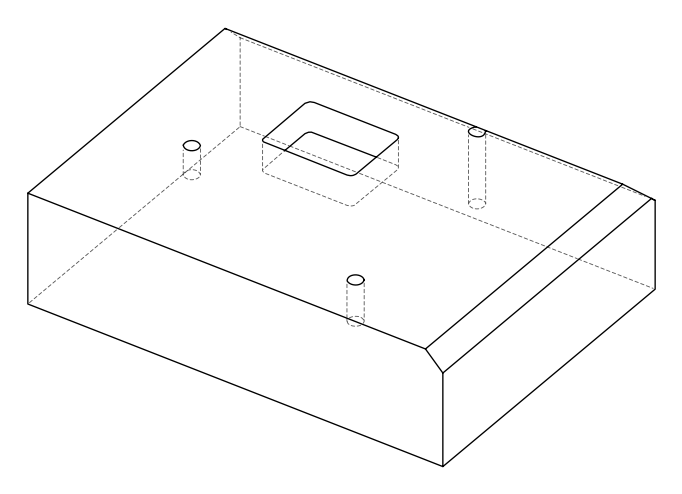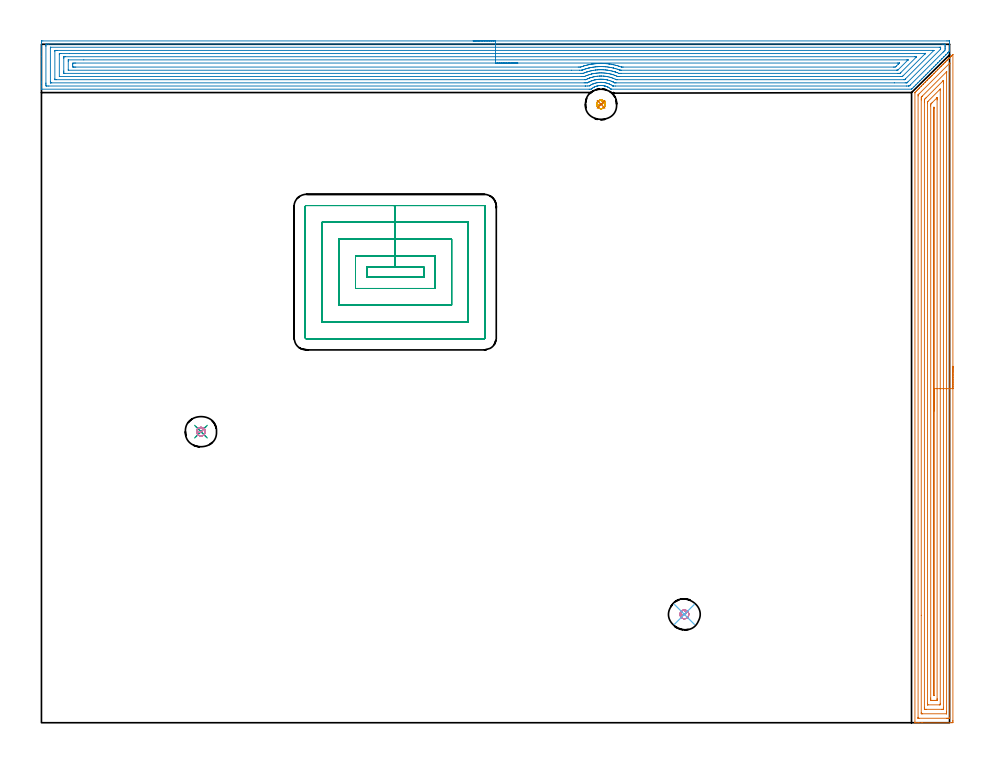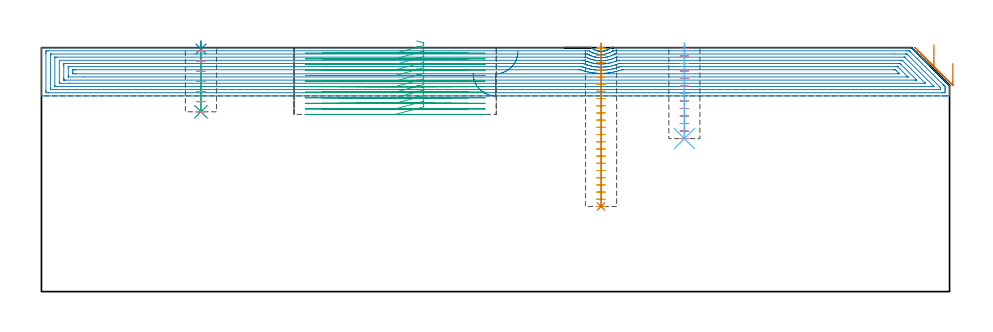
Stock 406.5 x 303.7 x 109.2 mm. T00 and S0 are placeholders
(PLAN: 10 operations, 5 tool changes, 67.9 min)
(1 AREA_MILL | FG_CHAMFER_SURFACE | UGT0205_001 | 16.45 min | 43722 mm3)
(2 AREA_MILL_1 | FG_CHAMFER_SURFACE_1 | UGT0205_001 | 25.97 min | 92686 mm3)
(3 MILL_RECTANGULAR_POCKET | POCKET_RECTANGULAR_STRAIGHT | NXT0201_010 | Follow Part, ap 2.5, ae 75% | 21.43 min | 187633 mm3)
(4 MILL_BLIND_HOLE_FROM_SOLID_MATERIAL | STEP1POCKET | NXT0201_010 | Spiral | 1.03 min | 6170 mm3)
(5 MILL_BLIND_HOLE_FROM_SOLID_MATERIAL_1 | STEP1POCKET_1 | NXT0201_010 | Spiral | 1.81 min | 10754 mm3)
(6 BORE_BLIND_HOLE | STEP1POCKET | UGT0332_073 | 0.17 min | 0 mm3)
(7 BORE_BLIND_HOLE_1 | STEP1POCKET_1 | UGT0332_073 | 0.29 min | 0 mm3)
(8 SPOT_DRILL | STEP1POCKET_2 | NXT0321_9005460120000 | 0.03 min | 18 mm3)
(9 DRILL_BLIND_HOLE_INTO_CENTER | STEP1POCKET_2 | NXT0301_128 | 0.12 min | 3100 mm3)
(10 MILL_ROUGH_BLIND_HOLE_CONTOUR | STEP1POCKET_2 | NXT0201_010 | Spiral | 0.56 min | 1240 mm3)
(TOOL UGT0205_001 | Chamfer Mill 20 x 3 x 45 deg. | D20 FL50 Z2)
(TOOL NXT0201_010 | ENDMILL 10mm [2P460-1000-NA 1630] | D10 FL30 Z6)
(TOOL UGT0332_073 | 13.8 mm Rough Boring Bar | D13.8)
(TOOL NXT0321_9005460120000 | NC Spot Drill, 142deg, 12mm, Carbide, Uncoated | D12 PA142 FL30 Z2)
(TOOL NXT0301_128 | Carbide Drill 12mm [861.1-1200-036A1-GP GC34] | D12 PA150 FL37.4 Z2)
(OP 1 AREA_MILL)
G17 G21 G94 G90
T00 M6
G54
G17 G0 G90 X408. Y159.55 S1061 M3
G43 Z119.2 H0
Z102.2
G94 G1 Y159.512 Z101.328 F250.
Y159.398 Z100.463
Y159.209 Z99.612
Y158.947 Z98.78
Y158.613 Z97.974
Y158.21 Z97.2
Y157.742 Z96.464
Y157.21 Z95.772
Y156.621 Z95.129
Y155.978 Z94.54
Y155.286 Z94.008
Y154.55 Z93.54
Y153.776 Z93.137
Y152.97 Z92.803
Y152.138 Z92.541
Y151.287 Z92.352
Y150.422 Z92.238
Y149.55 Z92.2
Y1.001
X407.999 Y0.633 Z92.201
X407.995 Y0.112 Z92.203
X407.992 Y0.009 Z92.206
X407.478 Y0. Z92.719
X394.181 Z106.014
X392.776 Z107.42
X392.408 Z107.787
X391.433 Z108.767
X391.032 Z109.159
X390.998 Z109.193
Y0.002
X391. Y0.185 Z109.2
Y281.921
X391.003 Y282.095 Z109.189
X391.039 Y282.141 Z109.156
X391.522 Y282.622 Z108.678
X391.965 Y283.067 Z108.231
X392.408 Y283.509 Z107.791
X392.851 Y283.953 Z107.345
X393.057 Y284.157 Z107.142
X393.12 Y284.22 Z107.08
X393.738 Y284.84 Z106.458
X393.951 Y285.051 Z106.248
X393.983 Y285.083 Z106.217
X394.624 Y285.726 Z105.572
X394.846 Y285.946 Z105.354
X395.511 Y286.613 Z104.685
X395.71 Y286.81 Z104.49
X395.74 Y286.84 Z104.46
X396.397 Y287.499 Z103.799
X396.574 Y287.674 Z103.626
X396.635 Y287.735 Z103.565
X397.284 Y288.385 Z102.913
X397.437 Y288.537 Z102.762
X397.529 Y288.629 Z102.671
X397.727 Y288.828 Z102.471
X397.826 Y288.927 Z102.372
X398.17 Y289.272 Z102.027
X398.301 Y289.401 Z101.899
X398.423 Y289.523 Z101.776
X398.614 Y289.715 Z101.584
X398.72 Y289.822 Z101.477
X399.318 Y290.418 Z100.882
X399.499 Y290.6 Z100.699
X399.614 Y290.716 Z100.583
X400.212 Y291.312 Z99.988
X400.386 Y291.488 Z99.811
X401.106 Y292.207 Z99.093
X401.273 Y292.374 Z98.924
X402.001 Y293.101 Z98.199
X402.159 Y293.261 Z98.037
X402.619 Y293.719 Z97.581
X402.895 Y293.995 Z97.304
X403.046 Y294.148 Z97.151
X403.482 Y294.582 Z96.718
X403.789 Y294.89 Z96.41
X403.932 Y295.034 Z96.264
X404.346 Y295.446 Z95.854
X404.386 Y295.486 Z95.814
X404.683 Y295.784 Z95.515
X404.819 Y295.921 Z95.377
X405.209 Y296.309 Z94.991
X405.318 Y296.418 Z94.882
X405.578 Y296.679 Z94.621
X405.705 Y296.807 Z94.491
X406.073 Y297.173 Z94.127
X406.228 Y297.329 Z93.971
X406.472 Y297.573 Z93.726
X406.592 Y297.694 Z93.604
X406.936 Y298.037 Z93.263
X407.139 Y298.239 Z93.061
X407.366 Y298.467 Z92.832
X407.478 Y298.58 Z92.718
X407.922 Y299.022 Z92.278
X407.966 Y299.064 Z92.233
X407.994 Y299.083 Z92.204
X408. Y299.064 Z92.2
Y149.55
X406.586 Z93.614
X406.585 Y2.199 Z93.615
X406.584 Y2.088 Z93.616
X406.582 Y2.034 Z93.618
X406.58 Y2.014 Z93.62
X406.54 Y2.01 Z93.66
X406.121 Y2.002 Z94.079
X405.705 Y2.001 Z94.495
X405.237 Y2. Z94.963
X392.825 Y2.001 Z107.375
X392.555 Y2.006 Z107.645
X392.433 Y2.01 Z107.767
X392.421 Y2.016 Z107.779
X392.419 Y2.036 Z107.781
X392.416 Y2.09 Z107.784
X392.415 Y2.198 Z107.785
X392.414 Y2.415 Z107.786
Y280.573
X392.421 Y281.022 Z107.779
X392.43 Y281.068 Z107.77
X392.46 Y281.103 Z107.74
X392.518 Y281.166 Z107.682
X392.615 Y281.265 Z107.585
X392.823 Y281.474 Z107.377
X406.523 Y295.173 Z93.677
X406.56 Y295.208 Z93.64
X406.576 Y295.22 Z93.624
X406.579 Z93.621
X406.581 Y295.208 Z93.619
X406.584 Y295.105 Z93.616
X406.586 Y294.896 Z93.614
Y149.55
X405.172 Z95.028
X405.171 Y4.749 Z95.029
X405.169 Y4.21 Z95.031
X405.166 Y4.033 Z95.034
X405.165 Y4.017 Z95.035
X405.151 Y4.01 Z95.049
X405.097 Y4.005 Z95.103
X405.026 Y4.001 Z95.174
X394.389 Y4. Z105.811
X394.181 Y4.002 Z106.019
X393.973 Y4.006 Z106.227
X393.84 Y4.01 Z106.36
X393.835 Y4.092 Z106.365
X393.832 Y4.21 Z106.368
X393.829 Y4.565 Z106.371
X393.828 Y48.084 Z106.372
X393.829 Y278.791 Z106.371
X393.83 Y279.145 Z106.37
X393.836 Y279.685 Z106.364
X393.84 Y280.029 Z106.36
X394.181 Y280.38 Z106.019
X394.28 Y280.48 Z105.92
X405.111 Y291.312 Z95.089
X405.134 Y291.333 Z95.066
X405.154 Y291.349 Z95.046
X405.164 Y291.353 Z95.036
X405.166 Y291.352 Z95.034
X405.17 Y291.332 Z95.03
X405.171 Y291.312 Z95.029
X405.172 Y149.55 Z95.028
X403.757 Z96.443
Y6.893
X403.756 Y6.177 Z96.444
X403.753 Y6.074 Z96.447
X403.751 Y6.019 Z96.449
X403.709 Y6.01 Z96.491
X403.489 Y6.005 Z96.711
X403.046 Y6. Z97.154
X395.954 Z104.246
X395.511 Y6.005 Z104.689
X395.291 Y6.01 Z104.909
X395.249 Y6.017 Z104.951
X395.246 Y6.055 Z104.954
X395.245 Y6.118 Z104.955
X395.243 Y6.717 Z104.957
Y6.893
Y277.896
X395.244 Y278.613 Z104.956
X395.246 Y278.791 Z104.954
X395.25 Y278.965 Z104.95
X395.35 Y279.09 Z104.85
X395.502 Y279.247 Z104.698
X395.934 Y279.685 Z104.266
X403.513 Y287.264 Z96.687
X403.587 Y287.337 Z96.613
X403.673 Y287.418 Z96.527
X403.742 Y287.482 Z96.458
X403.75 Y287.384 Z96.45
X403.756 Y287.018 Z96.444
X403.757 Y286.84 Z96.443
Y286.253
Y149.55
X402.343 Z97.857
Y8.682
X402.341 Y8.499 Z97.859
X402.336 Y8.312 Z97.864
X402.322 Y8.01 Z97.878
X402.159 Y8.005 Z98.041
X401.948 Y8.001 Z98.252
X396.841 Y8. Z103.359
X396.744 Y8.002 Z103.456
X396.685 Y8.006 Z103.515
X396.672 Y8.009 Z103.528
X396.664 Y8.024 Z103.536
X396.661 Y8.126 Z103.539
X396.658 Y8.497 Z103.542
X396.657 Y8.682 Z103.543
Y277.187
X396.662 Y277.896 Z103.538
X396.664 Y277.939 Z103.536
X396.682 Y277.972 Z103.518
X396.721 Y278.017 Z103.479
X396.841 Y278.141 Z103.359
X402.159 Y283.461 Z98.041
X402.259 Y283.557 Z97.941
X402.325 Y283.617 Z97.875
X402.337 Y283.626 Z97.863
X402.339 Y283.615 Z97.861
X402.342 Y283.571 Z97.858
X402.343 Y283.448 Z97.857
Y283.263
Y149.55
X400.929 Z99.271
Y10.818
X400.928 Y10.471 Z99.272
X400.925 Y10.198 Z99.275
X400.922 Y10.062 Z99.278
X400.914 Y10.01 Z99.286
X400.849 Y10.005 Z99.351
X400.386 Y10.001 Z99.814
X399.967 Y10. Z100.233
X399.08 Z101.12
X398.614 Y10.001 Z101.586
X398.19 Y10.004 Z102.01
X398.087 Y10.01 Z102.113
X398.078 Y10.117 Z102.122
X398.075 Y10.471 Z102.125
X398.072 Y11.018 Z102.128
X398.071 Y276.107 Z102.129
X398.073 Y276.653 Z102.127
X398.076 Y276.828 Z102.124
X398.078 Y276.91 Z102.122
X398.158 Y277.002 Z102.042
X398.384 Y277.234 Z101.816
X398.614 Y277.466 Z101.586
X398.828 Y277.68 Z101.372
X400.834 Y279.685 Z99.366
X400.865 Y279.712 Z99.335
X400.878 Y279.719 Z99.322
X400.922 Y279.735 Z99.278
X400.924 Y279.685 Z99.276
X400.927 Y279.422 Z99.273
X400.929 Y279.138 Z99.271
Y278.791
Y149.55
X399.515 Z100.685
X399.514 Y12.246 Z100.686
X399.5 Y12.118 Z100.7
X399.486 Y12.26 Z100.714
X399.485 Y12.275 Z100.715
X399.486 Y275.228 Z100.714
X399.5 Y275.578 Z100.7
X399.514 Y275.213 Z100.686
X399.515 Y275.198 Z100.685
Y149.55
Y148.678 Z100.723
Y147.814 Z100.837
Y146.962 Z101.026
Y146.13 Z101.288
Y145.324 Z101.622
Y144.55 Z102.025
Y143.814 Z102.494
Y143.122 Z103.025
Y142.479 Z103.614
Y141.89 Z104.257
Y141.359 Z104.949
Y140.89 Z105.685
Y140.487 Z106.459
Y140.153 Z107.265
Y139.891 Z108.097
Y139.702 Z108.949
Y139.588 Z109.814
Y139.55 Z110.685
G0 Z119.2
M5
M2
(OP 2 AREA_MILL_1)
G17 G21 G94 G90
T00 M6
G54
G17 G0 G90 X193.25 Y305.2 S1061 M3
G43 Z119.2 H0
Z97.6
G94 G1 X193.288 Z96.729 F250.
X193.402 Z95.864
X193.591 Z95.012
X193.853 Z94.18
X194.187 Z93.374
X194.59 Z92.6
X195.058 Z91.864
X195.59 Z91.172
X196.179 Z90.529
X196.822 Z89.94
X197.514 Z89.409
X198.25 Z88.94
X199.024 Z88.537
X199.83 Z88.203
X200.662 Z87.941
X201.514 Z87.752
X202.378 Z87.638
X203.25 Z87.6
X405.322
X405.891 Y305.198 Z87.602
X406.453 Y305.193 Z87.604
X406.492 Y305.191 Z87.605
X406.5 Y304.632 Z88.163
Y304.349 Z88.446
Y303.742 Z89.052
Y303.177 Z89.62
Y302.853 Z89.943
Y302.287 Z90.509
Y301.963 Z90.832
Y301.032 Z91.767
X406.498 Y300.628 Z92.171
X406.497 Y300.606 Z92.193
X406.486 Y300.588 Z92.211
X406.4 Y300.5 Z92.299
X406.189 Y300.287 Z92.51
X406.085 Y300.183 Z92.614
X405.891 Y299.991 Z92.809
X405.772 Y299.872 Z92.928
X405.64 Y299.739 Z93.059
X405.594 Y299.693 Z93.105
X404.891 Y298.991 Z93.809
X404.75 Y298.849 Z93.948
X404.701 Y298.8 Z93.998
X404.01 Y298.11 Z94.69
X403.86 Y297.959 Z94.838
X403.808 Y297.907 Z94.891
X403.129 Y297.229 Z95.571
X402.971 Y297.069 Z95.728
X402.916 Y297.014 Z95.783
X402.25 Y296.35 Z96.45
X402.081 Y296.179 Z96.617
X402.023 Y296.122 Z96.676
X401.366 Y295.466 Z97.334
X401.191 Y295.29 Z97.507
X401.13 Y295.229 Z97.569
X400.485 Y294.585 Z98.215
X400.302 Y294.4 Z98.397
X399.604 Y293.704 Z99.096
X399.412 Y293.51 Z99.286
X398.723 Y292.823 Z99.977
X398.522 Y292.62 Z100.176
X397.842 Y291.942 Z100.858
X397.632 Y291.731 Z101.066
X396.964 Y291.064 Z101.736
X396.743 Y290.841 Z101.955
X396.08 Y290.18 Z102.62
X395.853 Y289.951 Z102.845
X395.199 Y289.299 Z103.501
X394.963 Y289.061 Z103.735
X394.318 Y288.418 Z104.382
X394.073 Y288.172 Z104.624
X393.437 Y287.537 Z105.263
X393.394 Y287.493 Z105.306
X393.184 Y287.282 Z105.514
X392.556 Y286.656 Z106.144
X392.501 Y286.6 Z106.199
X392.294 Y286.392 Z106.404
X391.675 Y285.775 Z107.025
X391.608 Y285.708 Z107.091
X391.404 Y285.502 Z107.294
X390.794 Y284.894 Z107.906
X390.715 Y284.815 Z107.984
X390.514 Y284.613 Z108.183
X389.913 Y284.013 Z108.787
X389.823 Y283.922 Z108.877
X389.543 Y283.646 Z109.15
X389.495 Y283.604 Z109.189
X389.376 Y283.6 Z109.2
X255.026
X255.001 Y283.607 Z109.192
X254.98 Y283.614 Z109.184
X254.843 Y283.719 Z109.081
X254.663 Y283.859 Z108.94
X254.221 Y284.157 Z108.642
X253.768 Y284.429 Z108.37
X253.665 Y284.485 Z108.315
X253.639 Y284.496 Z108.304
X253.273 Y284.663 Z108.134
X253.241 Y284.675 Z108.121
X252.874 Y284.824 Z107.975
X252.429 Y284.965 Z107.83
X252.348 Y284.986 Z107.809
X252.181 Y285.029 Z107.769
X252.072 Y285.058 Z107.741
X251.994 Y285.077 Z107.721
X251.98 Y285.08 Z107.717
X251.902 Y285.093 Z107.7
X251.534 Y285.163 Z107.635
X251.365 Y285.184 Z107.615
X251.125 Y285.212 Z107.583
X251.086 Y285.217 Z107.579
X250.695 Y285.243 Z107.556
X250.679
X250.563 Z107.551
X250.456 Y285.244
X250.416 Y285.245 Z107.552
X250.249 Y285.237 Z107.556
X250.192 Y285.235 Z107.558
X249.887 Y285.209 Z107.585
X249.744 Y285.197 Z107.597
X249.67 Y285.186 Z107.607
X249.298 Y285.136 Z107.662
X248.849 Y285.041 Z107.755
X248.777 Y285.019 Z107.774
X248.609 Y284.974 Z107.823
X248.404 Y284.916 Z107.88
X247.954 Y284.754 Z108.042
X247.51 Y284.568 Z108.229
X247.438 Y284.533 Z108.264
X247.336 Y284.483 Z108.314
X246.972 Y284.277 Z108.521
X246.615 Y284.055 Z108.744
X246.205 Y283.758 Z109.04
X246.099 Y283.676 Z109.122
X246.006 Y283.606 Z109.192
X245.206 Y283.6 Z109.2
X0.162
X0.01 Y283.603 Z109.188
X0.008 Y283.643 Z109.149
X0. Y284.013 Z108.786
Y284.41 Z108.39
Y285.058 Z107.738
Y286.271 Z106.526
Y286.837 Z105.957
Y298.262 Z94.535
Y304.349 Z88.448
X0.002 Y304.632 Z88.165
X0.008 Y305.192 Z87.606
X0.046 Y305.193 Z87.604
X0.609 Y305.2 Z87.6
X203.25
Y303.786 Z89.014
X403.213
X404.065 Y303.783 Z89.017
X404.106 Y303.78 Z89.02
X404.49 Y303.742 Z89.058
X404.497 Y303.352 Z89.448
X404.499 Y302.853 Z89.947
X404.5 Y302.46 Z90.34
X404.499 Y301.963 Z90.837
X404.498 Y301.572 Z91.228
X404.49 Y301.073 Z91.727
X404.309 Y300.871 Z91.929
X404.106 Y300.658 Z92.142
X403.869 Y300.419 Z92.381
X403.634 Y300.183 Z92.617
X388.93 Y285.481 Z107.319
X388.716 Y285.271 Z107.529
X388.496 Y285.058 Z107.743
X388.076 Y285.019 Z107.781
X388.037 Y285.017 Z107.783
X387.188 Y285.014 Z107.786
X256.855
X255.961 Y285.015 Z107.785
X255.919 Y285.017 Z107.783
X255.878 Y285.021 Z107.779
X255.834 Y285.034 Z107.766
X255.789 Y285.058 Z107.743
X255.026 Y285.52 Z107.28
X254.702 Y285.686 Z107.114
X254.137 Y285.944 Z106.856
X254.128 Y285.947 Z106.853
X253.241 Y286.253 Z106.547
X252.824 Y286.363 Z106.437
X252.348 Y286.468 Z106.332
X251.722 Y286.571 Z106.229
X251.579 Y286.59 Z106.21
X251.455 Y286.602 Z106.198
X250.75 Y286.65 Z106.15
X250.563 Y286.653 Z106.147
X250.208 Y286.648 Z106.152
X249.879 Y286.629 Z106.171
X249.67 Y286.611 Z106.189
X249.074 Y286.542 Z106.258
X248.935 Y286.522 Z106.278
X248.777 Y286.495 Z106.305
X248.323 Y286.4 Z106.4
X247.885 Y286.286 Z106.514
X247.62 Y286.211 Z106.589
X246.992 Y285.994 Z106.806
X246.958 Y285.981 Z106.819
X246.876 Y285.947 Z106.853
X246.338 Y285.709 Z107.091
X246.242 Y285.663 Z107.137
X246.099 Y285.588 Z107.212
X245.76 Y285.395 Z107.405
X245.205 Y285.059 Z107.741
X245.202 Y285.058 Z107.743
X244.314 Y285.021 Z107.779
X243.464 Y285.015 Z107.785
X243.421 Y285.014 Z107.786
X3.287
X2.435 Y285.017 Z107.783
X2.394 Y285.02 Z107.78
X2.01 Y285.058 Z107.743
X2.003 Y285.447 Z107.353
X2.001 Y285.947 Z106.853
X2. Y286.34 Z106.46
X2.001 Y302.853 Z89.947
X2.002 Y303.243 Z89.557
X2.01 Y303.742 Z89.058
X2.356 Y303.781 Z89.019
X2.394 Y303.782 Z89.018
X3.243 Y303.786 Z89.014
X203.25
Y302.371 Z90.429
X401.911
X402.32 Y302.369 Z90.431
X402.456 Y302.366 Z90.434
X402.476 Y302.365 Z90.435
X402.49 Y302.354 Z90.446
X402.495 Y302.261 Z90.539
X402.498 Y302.142 Z90.658
X402.499 Y301.963 Z90.837
Y301.785 Z91.015
X402.492 Y301.605 Z91.195
X402.486 Y301.497 Z91.303
X402.444 Y301.451 Z91.349
X402.32 Y301.321 Z91.479
X387.837 Y286.837 Z105.963
X387.487 Y286.496 Z106.304
X387.437 Y286.448 Z106.352
X387.349 Y286.435 Z106.365
X387.145 Y286.433 Z106.367
X386.661 Y286.429 Z106.371
X381.767 Y286.428 Z106.372
X257.221 Y286.429 Z106.371
X256.812 Y286.431 Z106.369
X256.691 Y286.433 Z106.367
X256.634 Y286.435 Z106.365
X256.559 Y286.469 Z106.331
X256.304 Y286.608 Z106.192
X255.959 Y286.797 Z106.003
X255.919 Y286.817 Z105.983
X255.878 Y286.837 Z105.963
X255.026 Y287.203 Z105.597
X254.45 Y287.411 Z105.389
X254.133 Y287.518 Z105.282
X253.383 Y287.727 Z105.073
X253.241 Y287.759 Z105.041
X253.199 Y287.768 Z105.032
X252.723 Y287.858 Z104.942
X252.348 Y287.921 Z104.879
X252.118 Y287.956 Z104.844
X251.76 Y287.999 Z104.801
X251.455 Y288.023 Z104.777
X251.137 Y288.044 Z104.756
X250.563 Y288.067 Z104.733
X250.225 Y288.063 Z104.737
X249.67 Y288.035 Z104.765
X249.385 Y288.011 Z104.789
X248.777 Y287.939 Z104.861
X248.59 Y287.914 Z104.886
X248.262 Y287.861 Z104.939
X247.885 Y287.789 Z105.011
X247.833 Y287.778 Z105.022
X247.607 Y287.727 Z105.073
X247.124 Y287.596 Z105.205
X246.992 Y287.557 Z105.243
X246.449 Y287.378 Z105.422
X246.099 Y287.254 Z105.546
X245.802 Y287.133 Z105.667
X245.207 Y286.88 Z105.92
X245.177 Y286.866 Z105.934
X245.118 Y286.837 Z105.963
X244.596 Y286.556 Z106.244
X244.484 Y286.496 Z106.304
X244.407 Y286.455 Z106.345
X244.314 Y286.439 Z106.361
X243.827 Y286.432 Z106.368
X243.421 Y286.43 Z106.37
X242.938 Y286.429 Z106.371
X4.589
X4.18 Y286.431 Z106.369
X4.044 Y286.433 Z106.367
X4.024 Y286.435 Z106.365
X4.01 Y286.446 Z106.354
X4.005 Y286.539 Z106.261
X4.002 Y286.658 Z106.142
X4. Y286.837 Z105.963
Y287.016 Z105.784
X4.001 Y302.141 Z90.659
X4.008 Y302.321 Z90.479
X4.01 Y302.365 Z90.435
X4.027 Y302.367 Z90.433
X4.077 Y302.369 Z90.431
X4.18 Y302.371 Z90.429
X203.25
Y300.957 Z91.843
X398.866
X399.384 Y300.955 Z91.845
X399.473 Y300.952 Z91.848
X399.489 Y300.95 Z91.85
X399.487 Y300.946 Z91.854
X399.463 Y300.916 Z91.884
X399.378 Y300.828 Z91.972
X386.71 Y288.16 Z104.64
X386.556 Y288.008 Z104.792
X386.43 Y287.887 Z104.913
X386.392 Y287.852 Z104.948
X386.348 Y287.849 Z104.951
X386.252 Y287.845 Z104.955
X386.135 Y287.843 Z104.957
X257.704
X257.587 Y287.844 Z104.956
X257.394 Y287.848 Z104.952
X257.348 Y287.85 Z104.95
X257.289 Y287.869 Z104.931
X256.812 Y288.085 Z104.715
X256.163 Y288.374 Z104.426
X255.919 Y288.469 Z104.331
X255.516 Y288.617 Z104.183
X255.026 Y288.783 Z104.017
X254.784 Y288.858 Z103.942
X254.133 Y289.032 Z103.768
X253.595 Y289.153 Z103.647
X253.241 Y289.224 Z103.576
X252.512 Y289.343 Z103.457
X252.348 Y289.364 Z103.436
X251.946 Y289.408 Z103.392
X251.517 Y289.444 Z103.356
X251.455 Y289.448 Z103.352
X250.582 Y289.487 Z103.313
X250.563
X250.129 Y289.475 Z103.325
X249.716 Y289.461 Z103.339
X249.67 Y289.458 Z103.342
X248.895 Y289.389 Z103.411
X248.777 Y289.376 Z103.424
X248.105 Y289.286 Z103.514
X247.885 Y289.251 Z103.549
X247.353 Y289.147 Z103.653
X246.992 Y289.066 Z103.734
X246.633 Y288.974 Z103.826
X246.099 Y288.823 Z103.977
X245.942 Y288.774 Z104.026
X245.462 Y288.617 Z104.183
X245.274 Y288.549 Z104.251
X245.207 Y288.523 Z104.277
X244.642 Y288.289 Z104.511
X244.314 Y288.146 Z104.654
X244.025 Y288.015 Z104.785
X243.78 Y287.899 Z104.901
X243.702 Y287.863 Z104.937
X243.661 Y287.85 Z104.95
X243.615 Y287.848 Z104.952
X243.421 Y287.844 Z104.956
X243.305 Y287.843 Z104.957
X6.741
X6.062 Y287.846 Z104.954
X6.024 Y287.848 Z104.952
X6.01 Y287.851 Z104.949
X6.008 Y287.871 Z104.929
X6.003 Y287.972 Z104.828
X6.001 Y288.175 Z104.625
Y300.611 Z92.189
X6.004 Y300.824 Z91.976
X6.008 Y300.931 Z91.869
X6.011 Y300.951 Z91.849
X6.031 Y300.953 Z91.847
X6.083 Y300.955 Z91.845
X6.858 Y300.957 Z91.843
X6.974
X203.25
Y299.543 Z93.257
X395.429
X395.596 Y299.541 Z93.259
X395.623 Y299.54 Z93.26
X395.626 Y299.538 Z93.262
X395.625 Y299.533 Z93.267
X395.573 Y299.474 Z93.326
X395.503 Y299.402 Z93.398
X395.396 Y299.294 Z93.506
X385.607 Y289.506 Z103.294
X385.482 Y289.384 Z103.416
X385.359 Y289.264 Z103.536
X384.715 Y289.259 Z103.541
X384.467 Y289.258 Z103.542
X258.846
X258.597 Y289.259 Z103.541
X257.947 Y289.264 Z103.536
X257.704 Y289.367 Z103.433
X257.375 Y289.506 Z103.294
X256.812 Y289.734 Z103.066
X256.45 Y289.867 Z102.933
X255.919 Y290.049 Z102.751
X255.144 Y290.279 Z102.521
X255.026 Y290.31 Z102.49
X254.693 Y290.396 Z102.404
X254.133 Y290.518 Z102.282
X253.98 Y290.549 Z102.251
X253.241 Y290.674 Z102.126
X252.908 Y290.728 Z102.072
X252.348 Y290.794 Z102.006
X251.911 Y290.832 Z101.968
X251.455 Y290.86 Z101.94
X250.968 Y290.882 Z101.918
X250.563 Y290.896 Z101.904
X250.068 Y290.889 Z101.911
X249.67 Y290.871 Z101.929
X249.225 Y290.839 Z101.961
X248.777 Y290.801 Z101.999
X248.409 Y290.763 Z102.037
X247.885 Y290.695 Z102.105
X247.621 Y290.659 Z102.141
X246.992 Y290.546 Z102.254
X246.866 Y290.521 Z102.279
X246.286 Y290.396 Z102.404
X246.137 Y290.358 Z102.442
X246.099 Y290.348 Z102.452
X245.443 Y290.16 Z102.64
X245.207 Y290.089 Z102.711
X244.769 Y289.943 Z102.857
X244.314 Y289.785 Z103.015
X244.112 Y289.707 Z103.093
X243.608 Y289.506 Z103.294
X243.084 Y289.285 Z103.515
X243.017 Y289.264 Z103.536
X242.939 Y289.261 Z103.539
X242.777 Y289.258 Z103.542
X242.528 Y289.257 Z103.543
X241.886
X8.
Y299.044 Z93.756
X8.003 Y299.294 Z93.506
X8.006 Y299.454 Z93.346
X8.01 Y299.528 Z93.272
X8.143 Y299.536 Z93.264
X8.395 Y299.54 Z93.26
X8.643 Y299.542 Z93.258
X12.563 Y299.543 Z93.257
X203.25
Y298.129 Z94.671
X390.992
X391.364 Y298.127 Z94.673
X391.608 Y298.124 Z94.676
X391.731 Y298.122 Z94.678
X391.674 Y298.031 Z94.769
X391.659 Y298.011 Z94.789
X391.608 Y297.956 Z94.844
X384.702 Y291.051 Z101.749
X384.467 Y290.818 Z101.982
X384.322 Y290.681 Z102.119
X384.184 Y290.678 Z102.122
X383.574 Y290.673 Z102.127
X383.298 Y290.671 Z102.129
X259.49
X259.213 Y290.672 Z102.128
X258.597 Y290.677 Z102.123
X258.531 Y290.678 Z102.122
X257.704 Y291. Z101.8
X256.914 Y291.286 Z101.514
X256.812 Y291.321 Z101.479
X256.759 Y291.339 Z101.461
X255.919 Y291.577 Z101.223
X255.52 Y291.683 Z101.117
X255.026 Y291.799 Z101.001
X254.375 Y291.935 Z100.865
X254.133 Y291.979 Z100.821
X253.296 Y292.12 Z100.68
X253.241 Y292.128 Z100.672
X252.851 Y292.176 Z100.624
X252.348 Y292.225 Z100.575
X252.294 Y292.229 Z100.571
X251.455 Y292.281 Z100.519
X251.344 Y292.286 Z100.514
X250.563 Y292.31 Z100.49
X250.428
X249.67 Y292.29 Z100.51
X249.56 Y292.285 Z100.515
X248.777 Y292.231 Z100.569
X248.726 Y292.227 Z100.573
X248.183 Y292.176 Z100.624
X247.917 Y292.143 Z100.657
X247.885 Y292.139 Z100.661
X247.137 Y292.031 Z100.769
X246.992 Y292.007 Z100.793
X246.384 Y291.892 Z100.908
X246.099 Y291.831 Z100.969
X245.653 Y291.731 Z101.069
X245.207 Y291.614 Z101.186
X244.948 Y291.543 Z101.257
X244.314 Y291.36 Z101.44
X244.257 Y291.342 Z101.458
X244.086 Y291.286 Z101.514
X243.594 Y291.114 Z101.686
X243.421 Y291.051 Z101.749
X242.948 Y290.868 Z101.932
X242.528 Y290.705 Z102.095
X242.457 Y290.678 Z102.122
X242.39 Y290.676 Z102.124
X242.251 Y290.673 Z102.127
X241.636 Y290.671 Z102.129
X241.36
X10.428 Y290.672 Z102.128
X10.151 Y290.673 Z102.127
X10.056 Y290.676 Z102.124
X10.016 Y290.678 Z102.122
X10.01 Y290.699 Z102.101
X10.003 Y290.82 Z101.98
X10.001 Y291.286 Z101.514
X10. Y291.713 Z101.087
X10.001 Y297.514 Z95.286
X10.003 Y297.938 Z94.862
X10.01 Y298.083 Z94.717
X10.014 Y298.122 Z94.678
X10.044 Y298.124 Z94.676
X10.12 Y298.126 Z94.674
X10.428 Y298.128 Z94.672
X10.704 Y298.129 Z94.671
X203.25
Y296.715 Z96.085
X387.416 Y296.714 Z96.086
X387.779 Y296.711 Z96.089
X387.881 Y296.708 Z96.092
X387.901 Y296.705 Z96.095
Y296.704 Z96.096
X387.874 Y296.674 Z96.126
X387.827 Y296.624 Z96.176
X383.475 Y292.274 Z100.526
X383.373 Y292.176 Z100.624
X383.296 Y292.105 Z100.695
X383.043 Y292.092 Z100.708
X382.862 Y292.087 Z100.713
X382.771 Y292.086 Z100.714
X259.49 Y292.085 Z100.715
X259.399 Y292.086 Z100.714
X259.218 Y292.089 Z100.711
X259.099 Y292.092 Z100.708
X259.016 Y292.114 Z100.686
X258.846 Y292.176 Z100.624
X258.597 Y292.269 Z100.531
X258.448 Y292.324 Z100.476
X257.704 Y292.58 Z100.22
X257.116 Y292.762 Z100.038
X256.812 Y292.847 Z99.953
X256.008 Y293.065 Z99.735
X255.919 Y293.087 Z99.713
X255.891 Y293.093 Z99.707
X255.026 Y293.273 Z99.527
X254.767 Y293.324 Z99.476
X254.133 Y293.43 Z99.37
X253.697 Y293.501 Z99.299
X253.241 Y293.556 Z99.244
X252.691 Y293.613 Z99.187
X252.348 Y293.64 Z99.16
X251.729 Y293.682 Z99.118
X251.455 Y293.695 Z99.105
X250.8 Y293.719 Z99.081
X250.563 Y293.724 Z99.076
X249.915 Y293.711 Z99.089
X249.67 Y293.703 Z99.097
X249.064 Y293.669 Z99.131
X248.777 Y293.649 Z99.151
X248.239 Y293.602 Z99.198
X247.885 Y293.567 Z99.233
X247.436 Y293.512 Z99.288
X246.992 Y293.452 Z99.348
X246.653 Y293.403 Z99.397
X246.099 Y293.304 Z99.496
X245.899 Y293.265 Z99.535
X245.207 Y293.121 Z99.679
X245.161 Y293.111 Z99.689
X244.965 Y293.065 Z99.735
X244.452 Y292.928 Z99.872
X244.314 Y292.889 Z99.911
X243.762 Y292.725 Z100.075
X243.421 Y292.621 Z100.179
X243.086 Y292.51 Z100.29
X242.528 Y292.319 Z100.481
X242.423 Y292.281 Z100.519
X242.145 Y292.176 Z100.624
X241.948 Y292.104 Z100.696
X241.816 Y292.092 Z100.708
X241.724 Y292.088 Z100.712
X241.636 Y292.086 Z100.714
X240.834 Y292.085 Z100.715
X237.263
X12.214 Y292.086 Z100.714
X12.123 Y292.087 Z100.713
X12.063 Y292.089 Z100.711
X12.021 Y292.092 Z100.708
X12.01 Y292.107 Z100.693
X12.007 Y292.176 Z100.624
X12.001 Y292.387 Z100.413
X12. Y295.948 Z96.852
X12.002 Y296.624 Z96.176
X12.005 Y296.677 Z96.123
X12.01 Y296.702 Z96.098
X12.013 Y296.708 Z96.092
X12.033 Y296.71 Z96.09
X12.124 Y296.714 Z96.086
X18.961 Y296.715 Z96.085
X203.25
Y295.3 Z97.5
X383.117
X383.574 Y295.299 Z97.501
X384.013 Y295.297 Z97.503
X384.026 Y295.294 Z97.506
X384.032 Y295.289 Z97.512
X384.028 Y295.282 Z97.518
X383.598 Y294.845 Z97.955
X383.574 Y294.82 Z97.98
X382.681 Y293.928 Z98.872
X382.239 Y293.506 Z99.294
X381.788 Y293.502 Z99.298
X381.352 Y293.5 Z99.3
X260.382
X259.945 Y293.501 Z99.299
X259.718 Y293.504 Z99.296
X259.606 Y293.507 Z99.293
X259.49 Y293.545 Z99.255
X258.756 Y293.796 Z99.004
X258.597 Y293.849 Z98.951
X258.263 Y293.955 Z98.845
X257.704 Y294.12 Z98.68
X257.473 Y294.185 Z98.615
X256.812 Y294.356 Z98.444
X256.283 Y294.482 Z98.318
X255.919 Y294.559 Z98.241
X255.157 Y294.714 Z98.086
X255.026 Y294.737 Z98.063
X254.393 Y294.845 Z97.955
X254.133 Y294.887 Z97.913
X254.084 Y294.894 Z97.906
X253.925 Y294.913 Z97.887
X253.241 Y294.99 Z97.81
X253.079 Y295.007 Z97.793
X252.725 Y295.036 Z97.764
X252.348 Y295.064 Z97.736
X252.112 Y295.08 Z97.72
X251.707 Y295.102 Z97.698
X251.455 Y295.114 Z97.686
X251.174 Y295.125 Z97.675
X250.756 Y295.136 Z97.664
X250.563 Y295.138 Z97.662
X250.27 Y295.136 Z97.664
X249.87 Y295.128 Z97.672
X249.67 Y295.122 Z97.678
X249.404 Y295.11 Z97.69
X249.028 Y295.089 Z97.711
X248.777 Y295.074 Z97.726
X248.563 Y295.058 Z97.742
X248.231 Y295.03 Z97.77
X247.885 Y295. Z97.8
X247.743 Y294.986 Z97.814
X247.482 Y294.956 Z97.844
X246.992 Y294.898 Z97.902
X246.945 Y294.892 Z97.908
X246.598 Y294.845 Z97.955
X246.165 Y294.779 Z98.021
X246.099 Y294.768 Z98.032
X245.414 Y294.638 Z98.162
X245.207 Y294.596 Z98.204
X244.68 Y294.48 Z98.32
X244.314 Y294.396 Z98.404
X243.963 Y294.305 Z98.495
X243.421 Y294.158 Z98.642
X243.262 Y294.113 Z98.687
X242.724 Y293.955 Z98.845
X242.575 Y293.908 Z98.892
X242.528 Y293.893 Z98.907
X241.91 Y293.682 Z99.118
X241.412 Y293.513 Z99.287
X241.193 Y293.506 Z99.294
X240.743 Y293.502 Z99.298
X240.307 Y293.5 Z99.3
X15.349
X14.892
X14.453 Y293.503 Z99.297
X14.15 Y293.507 Z99.293
X14.01 Y293.517 Z99.283
X14. Y293.954 Z98.846
Y294.844 Z97.956
X14.01 Y295.282 Z97.518
X14.442 Y295.294 Z97.506
X14.892 Y295.298 Z97.502
X15.328 Y295.3 Z97.5
X203.25
X204.122 Z97.538
X204.986 Z97.651
X205.838 Z97.84
X206.67 Z98.103
X207.476 Z98.436
X208.25 Z98.839
X208.986 Z99.308
X209.678 Z99.839
X210.321 Z100.428
X210.91 Z101.072
X211.442 Z101.764
X211.91 Z102.5
X212.313 Z103.273
X212.647 Z104.079
X212.909 Z104.911
X213.098 Z105.763
X213.212 Z106.628
X213.25 Z107.5
G0 Z119.2
M5
M2
(OP 3 MILL_RECTANGULAR_POCKET)
G17 G21 G94 G90
T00 M6
G54
G17 G0 G90 X167.955 Y199.4 S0 M3
G43 Z119.2 H1
Z112.2
G94 G1 X171.1 Z111.357 F250.
Y204. Z110.125
X158.35 Z106.708
X145.6 F500.
Y199.4
X171.1
Y204.
X158.35
Y209.
X140.6
Y194.4
X176.1
Y209.
X158.35
Y216.5
X133.1
Y186.9
X183.6
Y216.5
X158.35
Y224.
X125.6
Y179.4
X191.1
Y224.
X158.35
Y231.5
X118.5
G3 X118.1 Y231.1 R0.4
G1 Y172.3
G3 X118.5 Y171.9 R0.4
G1 X198.2
G3 X198.6 Y172.3 R0.4
G1 Y231.1
G3 X198.2 Y231.5 R0.4
G1 X158.35
X157.35
G0 X167.955 Y199.4 Z109.708
G1 X171.1 Z108.866 F250.
Y204. Z107.633
X158.35 Z104.217
X145.6 F500.
Y199.4
X171.1
Y204.
X158.35
Y209.
X140.6
Y194.4
X176.1
Y209.
X158.35
Y216.5
X133.1
Y186.9
X183.6
Y216.5
X158.35
Y224.
X125.6
Y179.4
X191.1
Y224.
X158.35
Y231.5
X118.5
G3 X118.1 Y231.1 R0.4
G1 Y172.3
G3 X118.5 Y171.9 R0.4
G1 X198.2
G3 X198.6 Y172.3 R0.4
G1 Y231.1
G3 X198.2 Y231.5 R0.4
G1 X158.35
X157.35
G0 X167.955 Y199.4 Z107.217
G1 X171.1 Z106.374 F250.
Y204. Z105.141
X158.35 Z101.725
X145.6 F500.
Y199.4
X171.1
Y204.
X158.35
Y209.
X140.6
Y194.4
X176.1
Y209.
X158.35
Y216.5
X133.1
Y186.9
X183.6
Y216.5
X158.35
Y224.
X125.6
Y179.4
X191.1
Y224.
X158.35
Y231.5
X118.5
G3 X118.1 Y231.1 R0.4
G1 Y172.3
G3 X118.5 Y171.9 R0.4
G1 X198.2
G3 X198.6 Y172.3 R0.4
G1 Y231.1
G3 X198.2 Y231.5 R0.4
G1 X158.35
X157.35
G0 X167.955 Y199.4 Z104.725
G1 X171.1 Z103.882 F250.
Y204. Z102.65
X158.35 Z99.233
X145.6 F500.
Y199.4
X171.1
Y204.
X158.35
Y209.
X140.6
Y194.4
X176.1
Y209.
X158.35
Y216.5
X133.1
Y186.9
X183.6
Y216.5
X158.35
Y224.
X125.6
Y179.4
X191.1
Y224.
X158.35
Y231.5
X118.5
G3 X118.1 Y231.1 R0.4
G1 Y172.3
G3 X118.5 Y171.9 R0.4
G1 X198.2
G3 X198.6 Y172.3 R0.4
G1 Y231.1
G3 X198.2 Y231.5 R0.4
G1 X158.35
X157.35
G0 X167.955 Y199.4 Z102.233
G1 X171.1 Z101.391 F250.
Y204. Z100.158
X158.35 Z96.742
X145.6 F500.
Y199.4
X171.1
Y204.
X158.35
Y209.
X140.6
Y194.4
X176.1
Y209.
X158.35
Y216.5
X133.1
Y186.9
X183.6
Y216.5
X158.35
Y224.
X125.6
Y179.4
X191.1
Y224.
X158.35
Y231.5
X118.5
G3 X118.1 Y231.1 R0.4
G1 Y172.3
G3 X118.5 Y171.9 R0.4
G1 X198.2
G3 X198.6 Y172.3 R0.4
G1 Y231.1
G3 X198.2 Y231.5 R0.4
G1 X158.35
X157.35
G0 X167.955 Y199.4 Z99.742
G1 X171.1 Z98.899 F250.
Y204. Z97.666
X158.35 Z94.25
X145.6 F500.
Y199.4
X171.1
Y204.
X158.35
Y209.
X140.6
Y194.4
X176.1
Y209.
X158.35
Y216.5
X133.1
Y186.9
X183.6
Y216.5
X158.35
Y224.
X125.6
Y179.4
X191.1
Y224.
X158.35
Y231.5
X118.5
G3 X118.1 Y231.1 R0.4
G1 Y172.3
G3 X118.5 Y171.9 R0.4
G1 X198.2
G3 X198.6 Y172.3 R0.4
G1 Y231.1
G3 X198.2 Y231.5 R0.4
G1 X158.35
X157.35
G0 X167.955 Y199.4 Z97.25
G1 X171.1 Z96.407 F250.
Y204. Z95.175
X158.35 Z91.758
X145.6 F500.
Y199.4
X171.1
Y204.
X158.35
Y209.
X140.6
Y194.4
X176.1
Y209.
X158.35
Y216.5
X133.1
Y186.9
X183.6
Y216.5
X158.35
Y224.
X125.6
Y179.4
X191.1
Y224.
X158.35
Y231.5
X118.5
G3 X118.1 Y231.1 R0.4
G1 Y172.3
G3 X118.5 Y171.9 R0.4
G1 X198.2
G3 X198.6 Y172.3 R0.4
G1 Y231.1
G3 X198.2 Y231.5 R0.4
G1 X158.35
X157.35
G0 X167.955 Y199.4 Z94.758
G1 X171.1 Z93.916 F250.
Y204. Z92.683
X158.35 Z89.267
X145.6 F500.
Y199.4
X171.1
Y204.
X158.35
Y209.
X140.6
Y194.4
X176.1
Y209.
X158.35
Y216.5
X133.1
Y186.9
X183.6
Y216.5
X158.35
Y224.
X125.6
Y179.4
X191.1
Y224.
X158.35
Y231.5
X118.5
G3 X118.1 Y231.1 R0.4
G1 Y172.3
G3 X118.5 Y171.9 R0.4
G1 X198.2
G3 X198.6 Y172.3 R0.4
G1 Y231.1
G3 X198.2 Y231.5 R0.4
G1 X158.35
X157.35
G0 X167.955 Y199.4 Z92.267
G1 X171.1 Z91.424 F250.
Y204. Z90.191
X158.35 Z86.775
X145.6 F500.
Y199.4
X171.1
Y204.
X158.35
Y209.
X140.6
Y194.4
X176.1
Y209.
X158.35
Y216.5
X133.1
Y186.9
X183.6
Y216.5
X158.35
Y224.
X125.6
Y179.4
X191.1
Y224.
X158.35
Y231.5
X118.5
G3 X118.1 Y231.1 R0.4
G1 Y172.3
G3 X118.5 Y171.9 R0.4
G1 X198.2
G3 X198.6 Y172.3 R0.4
G1 Y231.1
G3 X198.2 Y231.5 R0.4
G1 X158.35
X157.35
G0 X167.955 Y199.4 Z89.775
G1 X171.1 Z88.932 F250.
Y204. Z87.7
X158.35 Z84.283
X145.6 F500.
Y199.4
X171.1
Y204.
X158.35
Y209.
X140.6
Y194.4
X176.1
Y209.
X158.35
Y216.5
X133.1
Y186.9
X183.6
Y216.5
X158.35
Y224.
X125.6
Y179.4
X191.1
Y224.
X158.35
Y231.5
X118.5
G3 X118.1 Y231.1 R0.4
G1 Y172.3
G3 X118.5 Y171.9 R0.4
G1 X198.2
G3 X198.6 Y172.3 R0.4
G1 Y231.1
G3 X198.2 Y231.5 R0.4
G1 X158.35
X157.35
G0 X167.955 Y199.4 Z87.283
G1 X171.1 Z86.441 F250.
Y204. Z85.208
X158.35 Z81.792
X145.6 F500.
Y199.4
X171.1
Y204.
X158.35
Y209.
X140.6
Y194.4
X176.1
Y209.
X158.35
Y216.5
X133.1
Y186.9
X183.6
Y216.5
X158.35
Y224.
X125.6
Y179.4
X191.1
Y224.
X158.35
Y231.5
X118.5
G3 X118.1 Y231.1 R0.4
G1 Y172.3
G3 X118.5 Y171.9 R0.4
G1 X198.2
G3 X198.6 Y172.3 R0.4
G1 Y231.1
G3 X198.2 Y231.5 R0.4
G1 X158.35
X157.35
G0 X167.955 Y199.4 Z84.792
G1 X171.1 Z83.949 F250.
Y204. Z82.716
X158.35 Z79.3
X145.6 F500.
Y199.4
X171.1
Y204.
X158.35
Y209.
X140.6
Y194.4
X176.1
Y209.
X158.35
Y216.5
X133.1
Y186.9
X183.6
Y216.5
X158.35
Y224.
X125.6
Y179.4
X191.1
Y224.
X158.35
Y231.5
X118.5
G3 X118.1 Y231.1 R0.4
G1 Y172.3
G3 X118.5 Y171.9 R0.4
G1 X198.2
G3 X198.6 Y172.3 R0.4
G1 Y231.1
G3 X198.2 Y231.5 R0.4
G1 X158.35
X157.35
G0 Z119.2
M5
M2
(OP 4 MILL_BLIND_HOLE_FROM_SOLID_MATERIAL)
G17 G21 G94 G90
T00 M6
G54
G17 G0 G90 X287.8 Y48.5 S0 M3
G43 Z119.2 H1
Z108.838
G94 G3 X288.316 Y49.934 R0.81 F250.
X286.298 Y49.743 R1.434
X286.557 Y46.998 R1.95
X286.298 Y49.743 R-1.95
X286.427 Y48.37 R0.975
X287.8 Y48.5 R0.975
G0 Z105.477
G3 X288.316 Y49.934 R0.81
X286.298 Y49.743 R1.434
X286.557 Y46.998 R1.95
X286.298 Y49.743 R-1.95
X286.427 Y48.37 R0.975
X287.8 Y48.5 R0.975
G0 Z102.115
G3 X288.316 Y49.934 R0.81
X286.298 Y49.743 R1.434
X286.557 Y46.998 R1.95
X286.298 Y49.743 R-1.95
X286.427 Y48.37 R0.975
X287.8 Y48.5 R0.975
G0 Z98.754
G3 X288.316 Y49.934 R0.81
X286.298 Y49.743 R1.434
X286.557 Y46.998 R1.95
X286.298 Y49.743 R-1.95
X286.427 Y48.37 R0.975
X287.8 Y48.5 R0.975
G0 Z95.392
G3 X288.316 Y49.934 R0.81
X286.298 Y49.743 R1.434
X286.557 Y46.998 R1.95
X286.298 Y49.743 R-1.95
X286.427 Y48.37 R0.975
X287.8 Y48.5 R0.975
G0 Z92.031
G3 X288.316 Y49.934 R0.81
X286.298 Y49.743 R1.434
X286.557 Y46.998 R1.95
X286.298 Y49.743 R-1.95
X286.427 Y48.37 R0.975
X287.8 Y48.5 R0.975
G0 Z88.669
G3 X288.316 Y49.934 R0.81
X286.298 Y49.743 R1.434
X286.557 Y46.998 R1.95
X286.298 Y49.743 R-1.95
X286.427 Y48.37 R0.975
X287.8 Y48.5 R0.975
G0 Z85.308
G3 X288.316 Y49.934 R0.81
X286.298 Y49.743 R1.434
X286.557 Y46.998 R1.95
X286.298 Y49.743 R-1.95
X286.427 Y48.37 R0.975
X287.8 Y48.5 R0.975
G0 Z81.946
G3 X288.316 Y49.934 R0.81
X286.298 Y49.743 R1.434
X286.557 Y46.998 R1.95
X286.298 Y49.743 R-1.95
X286.427 Y48.37 R0.975
X287.8 Y48.5 R0.975
G0 Z78.585
G3 X288.316 Y49.934 R0.81
X286.298 Y49.743 R1.434
X286.557 Y46.998 R1.95
X286.298 Y49.743 R-1.95
X286.427 Y48.37 R0.975
X287.8 Y48.5 R0.975
G0 Z75.223
G3 X288.316 Y49.934 R0.81
X286.298 Y49.743 R1.434
X286.557 Y46.998 R1.95
X286.298 Y49.743 R-1.95
X286.427 Y48.37 R0.975
X287.8 Y48.5 R0.975
G0 Z71.862
G3 X288.316 Y49.934 R0.81
X286.298 Y49.743 R1.434
X286.557 Y46.998 R1.95
X286.298 Y49.743 R-1.95
X286.427 Y48.37 R0.975
X287.8 Y48.5 R0.975
G0 Z68.5
G3 X288.316 Y49.934 R0.81
X286.298 Y49.743 R1.434
X286.557 Y46.998 R1.95
X286.298 Y49.743 R-1.95
X286.427 Y48.37 R0.975
X287.8 Y48.5 R0.975
G0 Z119.2
M5
M2
(OP 5 MILL_BLIND_HOLE_FROM_SOLID_MATERIAL_1)
G17 G21 G94 G90
T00 M6
G54
G17 G0 G90 X250.5 Y276.8 S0 M3
G43 Z119.2 H1
Z108.978
G94 G3 X251.016 Y278.234 R0.81 F250.
X248.998 Y278.043 R1.434
X249.257 Y275.298 R1.95
X248.998 Y278.043 R-1.95
X249.127 Y276.67 R0.975
X250.5 Y276.8 R0.975
G0 Z105.757
G3 X251.016 Y278.234 R0.81
X248.998 Y278.043 R1.434
X249.257 Y275.298 R1.95
X248.998 Y278.043 R-1.95
X249.127 Y276.67 R0.975
X250.5 Y276.8 R0.975
G0 Z102.535
G3 X251.016 Y278.234 R0.81
X248.998 Y278.043 R1.434
X249.257 Y275.298 R1.95
X248.998 Y278.043 R-1.95
X249.127 Y276.67 R0.975
X250.5 Y276.8 R0.975
G0 Z99.313
G3 X251.016 Y278.234 R0.81
X248.998 Y278.043 R1.434
X249.257 Y275.298 R1.95
X248.998 Y278.043 R-1.95
X249.127 Y276.67 R0.975
X250.5 Y276.8 R0.975
G0 Z96.091
G3 X251.016 Y278.234 R0.81
X248.998 Y278.043 R1.434
X249.257 Y275.298 R1.95
X248.998 Y278.043 R-1.95
X249.127 Y276.67 R0.975
X250.5 Y276.8 R0.975
G0 Z92.87
G3 X251.016 Y278.234 R0.81
X248.998 Y278.043 R1.434
X249.257 Y275.298 R1.95
X248.998 Y278.043 R-1.95
X249.127 Y276.67 R0.975
X250.5 Y276.8 R0.975
G0 Z89.648
G3 X251.016 Y278.234 R0.81
X248.998 Y278.043 R1.434
X249.257 Y275.298 R1.95
X248.998 Y278.043 R-1.95
X249.127 Y276.67 R0.975
X250.5 Y276.8 R0.975
G0 Z86.426
G3 X251.016 Y278.234 R0.81
X248.998 Y278.043 R1.434
X249.257 Y275.298 R1.95
X248.998 Y278.043 R-1.95
X249.127 Y276.67 R0.975
X250.5 Y276.8 R0.975
G0 Z83.204
G3 X251.016 Y278.234 R0.81
X248.998 Y278.043 R1.434
X249.257 Y275.298 R1.95
X248.998 Y278.043 R-1.95
X249.127 Y276.67 R0.975
X250.5 Y276.8 R0.975
G0 Z79.983
G3 X251.016 Y278.234 R0.81
X248.998 Y278.043 R1.434
X249.257 Y275.298 R1.95
X248.998 Y278.043 R-1.95
X249.127 Y276.67 R0.975
X250.5 Y276.8 R0.975
G0 Z76.761
G3 X251.016 Y278.234 R0.81
X248.998 Y278.043 R1.434
X249.257 Y275.298 R1.95
X248.998 Y278.043 R-1.95
X249.127 Y276.67 R0.975
X250.5 Y276.8 R0.975
G0 Z73.539
G3 X251.016 Y278.234 R0.81
X248.998 Y278.043 R1.434
X249.257 Y275.298 R1.95
X248.998 Y278.043 R-1.95
X249.127 Y276.67 R0.975
X250.5 Y276.8 R0.975
G0 Z70.317
G3 X251.016 Y278.234 R0.81
X248.998 Y278.043 R1.434
X249.257 Y275.298 R1.95
X248.998 Y278.043 R-1.95
X249.127 Y276.67 R0.975
X250.5 Y276.8 R0.975
G0 Z67.096
G3 X251.016 Y278.234 R0.81
X248.998 Y278.043 R1.434
X249.257 Y275.298 R1.95
X248.998 Y278.043 R-1.95
X249.127 Y276.67 R0.975
X250.5 Y276.8 R0.975
G0 Z63.874
G3 X251.016 Y278.234 R0.81
X248.998 Y278.043 R1.434
X249.257 Y275.298 R1.95
X248.998 Y278.043 R-1.95
X249.127 Y276.67 R0.975
X250.5 Y276.8 R0.975
G0 Z60.652
G3 X251.016 Y278.234 R0.81
X248.998 Y278.043 R1.434
X249.257 Y275.298 R1.95
X248.998 Y278.043 R-1.95
X249.127 Y276.67 R0.975
X250.5 Y276.8 R0.975
G0 Z57.43
G3 X251.016 Y278.234 R0.81
X248.998 Y278.043 R1.434
X249.257 Y275.298 R1.95
X248.998 Y278.043 R-1.95
X249.127 Y276.67 R0.975
X250.5 Y276.8 R0.975
G0 Z54.209
G3 X251.016 Y278.234 R0.81
X248.998 Y278.043 R1.434
X249.257 Y275.298 R1.95
X248.998 Y278.043 R-1.95
X249.127 Y276.67 R0.975
X250.5 Y276.8 R0.975
G0 Z50.987
G3 X251.016 Y278.234 R0.81
X248.998 Y278.043 R1.434
X249.257 Y275.298 R1.95
X248.998 Y278.043 R-1.95
X249.127 Y276.67 R0.975
X250.5 Y276.8 R0.975
G0 Z47.765
G3 X251.016 Y278.234 R0.81
X248.998 Y278.043 R1.434
X249.257 Y275.298 R1.95
X248.998 Y278.043 R-1.95
X249.127 Y276.67 R0.975
X250.5 Y276.8 R0.975
G0 Z44.543
G3 X251.016 Y278.234 R0.81
X248.998 Y278.043 R1.434
X249.257 Y275.298 R1.95
X248.998 Y278.043 R-1.95
X249.127 Y276.67 R0.975
X250.5 Y276.8 R0.975
G0 Z41.322
G3 X251.016 Y278.234 R0.81
X248.998 Y278.043 R1.434
X249.257 Y275.298 R1.95
X248.998 Y278.043 R-1.95
X249.127 Y276.67 R0.975
X250.5 Y276.8 R0.975
G0 Z38.1
G3 X251.016 Y278.234 R0.81
X248.998 Y278.043 R1.434
X249.257 Y275.298 R1.95
X248.998 Y278.043 R-1.95
X249.127 Y276.67 R0.975
X250.5 Y276.8 R0.975
G0 Z119.2
M5
M2
(OP 6 BORE_BLIND_HOLE)
G17 G21 G94 G90
T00 M6
G54
G17 G0 G90 X287.8 Y48.5 S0 M3
G43 Z119.2 H0
G94 G85 G98 Z68.5 F250. R111.2
G80
M5
M2
(OP 7 BORE_BLIND_HOLE_1)
G17 G21 G94 G90
T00 M6
G54
G17 G0 G90 X250.5 Y276.8 S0 M3
G43 Z119.2 H0
G94 G85 G98 Z38.1 F250. R111.2
G80
M5
M2
(OP 8 SPOT_DRILL)
G17 G21 G94 G90
T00 M6
G54
G17 G0 G90 X71.4 Y130.3 S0 M3
G43 Z119.2 H0
G94 G81 G98 Z108.602 F250. R112.2
G80
M5
M2
(OP 9 DRILL_BLIND_HOLE_INTO_CENTER)
G17 G21 G94 G90
T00 M6
G54
G17 G0 G90 X71.4 Y130.3 S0 M3
G43 Z119.2 H1
G94 G81 G98 Z80.5 F250. R111.2
G80
M5
M2
(OP 10 MILL_ROUGH_BLIND_HOLE_CONTOUR)
G17 G21 G94 G90
T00 M6
G54
G17 G0 G90 X71.4 Y130.3 S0 M3
G43 Z119.2 H1
Z107.671
G94 G3 X71.916 Y131.734 R0.81 F250.
X69.898 Y131.543 R1.434
X70.157 Y128.798 R1.95
X69.898 Y131.543 R-1.95
X70.027 Y130.17 R0.975
X71.4 Y130.3 R0.975
G0 Z103.143
G3 X71.916 Y131.734 R0.81
X69.898 Y131.543 R1.434
X70.157 Y128.798 R1.95
X69.898 Y131.543 R-1.95
X70.027 Y130.17 R0.975
X71.4 Y130.3 R0.975
G0 Z98.614
G3 X71.916 Y131.734 R0.81
X69.898 Y131.543 R1.434
X70.157 Y128.798 R1.95
X69.898 Y131.543 R-1.95
X70.027 Y130.17 R0.975
X71.4 Y130.3 R0.975
G0 Z94.086
G3 X71.916 Y131.734 R0.81
X69.898 Y131.543 R1.434
X70.157 Y128.798 R1.95
X69.898 Y131.543 R-1.95
X70.027 Y130.17 R0.975
X71.4 Y130.3 R0.975
G0 Z89.557
G3 X71.916 Y131.734 R0.81
X69.898 Y131.543 R1.434
X70.157 Y128.798 R1.95
X69.898 Y131.543 R-1.95
X70.027 Y130.17 R0.975
X71.4 Y130.3 R0.975
G0 Z85.029
G3 X71.916 Y131.734 R0.81
X69.898 Y131.543 R1.434
X70.157 Y128.798 R1.95
X69.898 Y131.543 R-1.95
X70.027 Y130.17 R0.975
X71.4 Y130.3 R0.975
G0 Z80.5
G3 X71.916 Y131.734 R0.81
X69.898 Y131.543 R1.434
X70.157 Y128.798 R1.95
X69.898 Y131.543 R-1.95
X70.027 Y130.17 R0.975
X71.4 Y130.3 R0.975
G0 Z119.2
M5
M2
